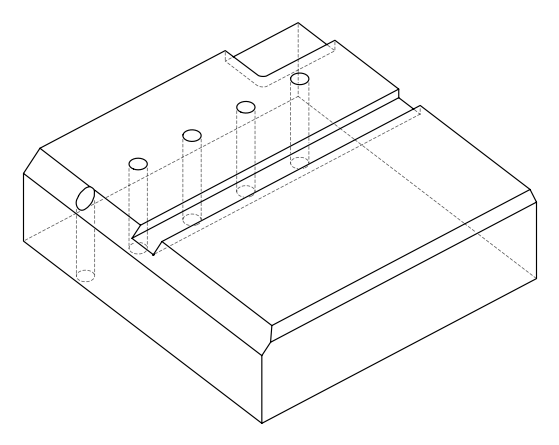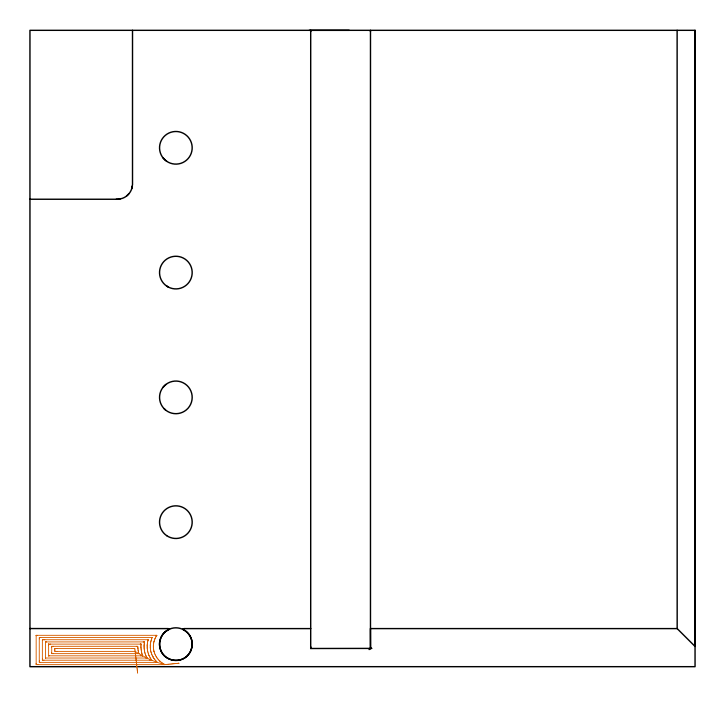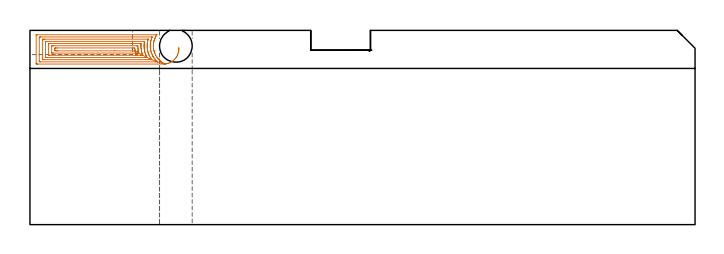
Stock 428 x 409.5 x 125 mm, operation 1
(PLAN: 29 operations, 23 tool changes, 63.3 min)
(1 AREA_MILL | FG_CHAMFER_SURFACE | UGT0205_001 | 29.6 min | 127827 mm3)
(2 AREA_MILL_1 | FG_CHAMFER_SURFACE_1 | UGT0205_001 | 15.8 min | 25704 mm3)
(3 MILL_CORNER_NOTCH_RECTANGULAR | CORNER_NOTCH_RECTANGULAR | UGT0201_100 | Follow Part, ap 4.5, ae 75% | 5.56 min | 111592 mm3)
(4 MILL_RECTANGULAR_SLOT | SLOT_RECTANGULAR | UGT0201_004 | Follow Part, ap 8, ae 75% | 3.71 min | 192700 mm3)
(5 SPOT_DRILL | STEP1HOLE | NXT0321_9005460120000 | 0.05 min | 1 mm3)
(6 SPOT_DRILL_1 | STEP1HOLE_1 | NXT0321_9005460120000 | 0.05 min | 185 mm3)
(7 SPOT_DRILL_2 | STEP1HOLE_2 | NXT0321_9005460120000 | 0.05 min | 169 mm3)
(8 SPOT_DRILL_3 | STEP1HOLE_3 | NXT0321_9005460120000 | 0.05 min | 202 mm3)
(9 SPOT_DRILL_4 | STEP1HOLE_4 | NXT0321_9005460120000 | 0.05 min | 209 mm3)
(10 DRILL_BLIND_HOLE_INTO_CENTER | STEP1HOLE | NXT0301_026 | 0.04 min | 35 mm3)
(11 GUN_DRILL_THROUGH_HOLE | STEP1HOLE | UGT0307_001 | 0.56 min | 2272 mm3)
(12 SPADE_DRILL_TO_ENLARGE_THROUGH_HOLE | STEP1HOLE | UGT0306_004 | 0.53 min | 14356 mm3)
(13 DRILL_TO_ENLARGE_THROUGH_HOLE | STEP1HOLE | UGT0301_051 | 0.54 min | 23412 mm3)
(14 DRILL_BLIND_HOLE_INTO_CENTER_1 | STEP1HOLE_1 | NXT0301_026 | 0.04 min | 138 mm3)
(15 GUN_DRILL_THROUGH_HOLE_1 | STEP1HOLE_1 | UGT0307_001 | 0.56 min | 2236 mm3)
(16 SPADE_DRILL_TO_ENLARGE_THROUGH_HOLE_1 | STEP1HOLE_1 | UGT0306_004 | 0.53 min | 15264 mm3)
(17 DRILL_TO_ENLARGE_THROUGH_HOLE_1 | STEP1HOLE_1 | UGT0301_051 | 0.54 min | 25459 mm3)
(18 DRILL_BLIND_HOLE_INTO_CENTER_2 | STEP1HOLE_2 | NXT0301_026 | 0.04 min | 68 mm3)
(19 GUN_DRILL_THROUGH_HOLE_2 | STEP1HOLE_2 | UGT0307_001 | 0.56 min | 2254 mm3)
(20 SPADE_DRILL_TO_ENLARGE_THROUGH_HOLE_2 | STEP1HOLE_2 | UGT0306_004 | 0.53 min | 15276 mm3)
(21 DRILL_TO_ENLARGE_THROUGH_HOLE_2 | STEP1HOLE_2 | UGT0301_051 | 0.54 min | 25411 mm3)
(22 DRILL_BLIND_HOLE_INTO_CENTER_3 | STEP1HOLE_3 | NXT0301_026 | 0.04 min | 116 mm3)
(23 GUN_DRILL_THROUGH_HOLE_3 | STEP1HOLE_3 | UGT0307_001 | 0.56 min | 2258 mm3)
(24 SPADE_DRILL_TO_ENLARGE_THROUGH_HOLE_3 | STEP1HOLE_3 | UGT0306_004 | 0.53 min | 15265 mm3)
(25 DRILL_TO_ENLARGE_THROUGH_HOLE_3 | STEP1HOLE_3 | UGT0301_051 | 0.54 min | 25409 mm3)
(26 DRILL_BLIND_HOLE_INTO_CENTER_4 | STEP1HOLE_4 | NXT0301_026 | 0.04 min | 111 mm3)
(27 GUN_DRILL_THROUGH_HOLE_4 | STEP1HOLE_4 | UGT0307_001 | 0.56 min | 2297 mm3)
(28 SPADE_DRILL_TO_ENLARGE_THROUGH_HOLE_4 | STEP1HOLE_4 | UGT0306_004 | 0.53 min | 15239 mm3)
(29 DRILL_TO_ENLARGE_THROUGH_HOLE_4 | STEP1HOLE_4 | UGT0301_051 | 0.54 min | 25404 mm3)
(TOOL UGT0205_001 | Chamfer Mill 20 x 3 x 45 deg. | D20 FL50 Z2)
(TOOL UGT0201_100 | End Mill 18 mm | D18 FL22 Z2)
(TOOL UGT0201_004 | End Mill 32 mm | D32 FL53 Z6)
(TOOL NXT0321_9005460120000 | NC Spot Drill, 142deg, 12mm, Carbide, Uncoated | D12 PA142 FL30 Z2)
(TOOL NXT0301_026 | Carbide Drill 5.5mm [860.1-0550-017A1-MM 2214] | D5.5 PA140 FL28 Z2)
(TOOL UGT0307_001 | Gun Drill 5 mm | D5 PA130 FL24 Z1)
(TOOL UGT0306_004 | Spade Drill 13.5mm | D13.5 PA132 FL10 Z2)
(TOOL UGT0301_051 | Twist Drill 21 mm | D21 PA118 FL145 Z2)
(OP 1 AREA_MILL, part 2 of 2)
G0 Z135.
X95.777 Y2.194
Z114.24
G1 X95.822 Y2.198 Z113.368
X95.791 Y2.195 Z112.497
X95.685 Y2.185 Z111.631
X95.503 Y2.168 Z110.778
X95.249 Y2.143 Z109.943
X94.923 Y2.112 Z109.135
X94.528 Y2.074 Z108.358
X94.067 Y2.03 Z107.618
X93.544 Y1.98 Z106.922
X92.963 Y1.924 Z106.274
X92.327 Y1.863 Z105.68
X91.642 Y1.797 Z105.143
X90.914 Y1.727 Z104.669
X90.147 Y1.654 Z104.26
X89.347 Y1.577 Z103.919
X88.521 Y1.498 Z103.65
X87.675 Y1.417 Z103.455
X86.815 Y1.334 Z103.334
X86.8 Y1.333 Z103.333
X86.551 Y1.33 Z103.33
X86.324 Y1.329 Z103.329
X5.075
X4.662 Y1.33 Z103.33
X4.182 Y1.333 Z103.333
X4.032 Y1.335 Z103.335
X4.01 Y1.627 Z103.627
X4.004 Y1.81 Z103.81
X4.001 Y1.991 Z103.991
Y19.872 Z121.872
X4.007 Y20.055 Z122.055
X4.012 Y20.165 Z122.165
X4.063 Y20.167 Z122.167
X4.182 Y20.169 Z122.169
X4.595 Y20.171 Z122.171
X80.967
X81.38
X81.528 Y20.168 Z122.168
X81.581 Y20.165 Z122.165
X81.636 Y20.159 Z122.159
X81.606 Y20.109 Z122.109
X81.544 Y20.007 Z122.007
X81.345 Y19.69 Z121.69
X81.201 Y19.456 Z121.456
X80.967 Y19.056 Z121.056
X80.878 Y18.885 Z120.885
X80.834 Y18.796 Z120.796
X80.589 Y18.281 Z120.281
X80.419 Y17.902 Z119.902
X80.318 Y17.657 Z119.657
X80.074 Y17.019 Z119.019
X80.071 Y17.011 Z119.011
X79.869 Y16.319 Z118.319
X79.818 Y16.114 Z118.114
X79.701 Y15.594 Z117.594
X79.629 Y15.22 Z117.22
X79.566 Y14.834 Z116.834
X79.5 Y14.326 Z116.326
X79.446 Y13.698 Z115.698
X79.434 Y13.432 Z115.432
X79.428 Y13.185 Z115.185
X79.44 Y12.538 Z114.538
X79.45 Y12.269 Z114.269
X79.506 Y11.644 Z113.644
X79.55 Y11.275 Z113.275
X79.634 Y10.75 Z112.75
X79.747 Y10.183 Z112.183
X79.823 Y9.856 Z111.856
X79.873 Y9.647 Z111.647
X80.074 Y8.975 Z110.975
X80.08 Y8.956 Z110.956
X80.434 Y8.068 Z110.068
X80.739 Y7.402 Z109.402
X80.852 Y7.174 Z109.174
X80.891 Y7.098 Z109.098
X80.967 Y6.956 Z108.956
X81.365 Y6.28 Z108.28
X81.859 Y5.535 Z107.535
X81.973 Y5.386 Z107.386
X82.318 Y4.951 Z106.951
X82.706 Y4.492 Z106.492
X82.752 Y4.439 Z106.439
X83.166 Y4.008 Z106.008
X83.583 Y3.598 Z105.598
X83.645 Y3.539 Z105.539
X84.138 Y3.104 Z105.104
X84.538 Y2.791 Z104.791
X84.655 Y2.704 Z104.704
X85.109 Y2.379 Z104.379
X85.431 Y2.162 Z104.162
X85.99 Y1.81 Z103.81
X86.324 Y1.619 Z103.619
X86.747 Y1.386 Z103.386
X86.782 Y1.364 Z103.364
X86.795 Y1.354 Z103.354
X86.815 Y1.334 Z103.334
X81.959 Y2.757 Z104.757
X81.859 Y2.747 Z104.747
X81.818 Y2.745 Z104.745
X80.967 Y2.743 Z104.743
X6.822
X6.016 Y2.75 Z104.75
X6. Y3.565 Z105.565
Y3.598 Z105.598
X6.001 Y17.902 Z119.902
X6.014 Y18.75 Z120.75
X6.861 Y18.757 Z120.757
X6.9
X78.328
X78.658 Y18.75 Z120.75
X78.648 Y18.678 Z120.678
X78.321 Y17.869 Z119.869
X78.288 Y17.78 Z119.78
X78.092 Y17.205 Z119.205
X78.031 Y17.008 Z119.008
X77.888 Y16.515 Z118.515
X77.792 Y16.114 Z118.114
X77.72 Y15.789 Z117.789
X77.613 Y15.22 Z117.22
X77.582 Y15.033 Z117.033
X77.492 Y14.326 Z116.326
X77.483 Y14.238 Z116.238
X77.429 Y13.432 Z115.432
X77.428 Y13.4 Z115.4
X77.431 Y12.538 Z114.538
X77.432 Y12.501 Z114.501
X77.495 Y11.644 Z113.644
X77.505 Y11.534 Z113.534
X77.62 Y10.75 Z112.75
X77.663 Y10.482 Z112.482
X77.8 Y9.856 Z111.856
X77.922 Y9.329 Z111.329
X78.039 Y8.962 Z110.962
X78.288 Y8.231 Z110.231
X78.355 Y8.068 Z110.068
X78.6 Y7.486 Z109.486
X78.748 Y7.174 Z109.174
X79.181 Y6.303 Z108.303
X79.189 Y6.288 Z108.288
X79.213 Y6.248 Z108.248
X79.581 Y5.64 Z107.64
X79.748 Y5.386 Z107.386
X80.074 Y4.905 Z106.905
X80.392 Y4.492 Z106.492
X80.967 Y3.797 Z105.797
X81.148 Y3.598 Z105.598
X81.475 Y3.252 Z105.252
X81.929 Y2.795 Z104.795
X81.938 Y2.784 Z104.784
X81.959 Y2.757 Z104.757
X78.343 Y4.164 Z106.164
X78.288 Y4.163 Z106.163
X77.728 Y4.158 Z106.158
X77.395 Y4.157 Z106.157
X76.837
X8.981
X8.646 Y4.158 Z106.158
X8.083 Y4.162 Z106.162
X8.028 Y4.164 Z106.164
X8.01 Y4.18 Z106.18
X8.004 Y4.241 Z106.241
X8.001 Y4.492 Z106.492
X8. Y5.139 Z107.139
X8.001 Y16.761 Z118.761
X8.004 Y17.008 Z119.008
X8.01 Y17.325 Z119.325
X8.319 Y17.336 Z119.336
X8.646 Y17.34 Z119.34
X9.205 Y17.343 Z119.343
X9.539
X75.61
X75.944 Y17.341 Z119.341
X76.039 Y17.338 Z119.338
X76.06 Y17.337 Z119.337
X76.065 Y17.326 Z119.326
X76.055 Y17.28 Z119.28
X76.02 Y17.146 Z119.146
X75.983 Y17.008 Z119.008
X75.906 Y16.712 Z118.712
X75.762 Y16.114 Z118.114
X75.735 Y15.989 Z117.989
X75.61 Y15.321 Z117.321
X75.596 Y15.234 Z117.234
X75.594 Y15.22 Z117.22
X75.498 Y14.438 Z116.438
X75.488 Y14.326 Z116.326
X75.44 Y13.601 Z115.601
X75.437 Y13.432 Z115.432
X75.433 Y12.715 Z114.715
X75.44 Y12.538 Z114.538
X75.483 Y11.771 Z113.771
X75.496 Y11.644 Z113.644
X75.601 Y10.759 Z112.759
X75.61 Y10.698 Z112.698
X75.775 Y9.856 Z111.856
X75.817 Y9.648 Z111.648
X75.991 Y8.962 Z110.962
X76.167 Y8.403 Z110.403
X76.286 Y8.068 Z110.068
X76.344 Y7.909 Z109.909
X76.502 Y7.499 Z109.499
X76.641 Y7.174 Z109.174
X76.746 Y6.93 Z108.93
X77.077 Y6.28 Z108.28
X77.395 Y5.663 Z107.663
X77.558 Y5.386 Z107.386
X77.799 Y4.981 Z106.981
X78.127 Y4.492 Z106.492
X78.288 Y4.252 Z106.252
X78.343 Y4.164 Z106.164
X75.279 Y5.577 Z107.577
X75.247 Y5.576 Z107.576
X75.071 Y5.573 Z107.573
X74.717 Y5.571 Z107.571
X74.532
X10.247
X10.068 Y5.573 Z107.573
X10.025 Y5.576 Z107.576
X10.011 Y5.578 Z107.578
X10.008 Y5.59 Z107.59
X10.004 Y5.63 Z107.63
X10. Y5.818 Z107.818
X10.001 Y15.652 Z117.652
X10.005 Y15.797 Z117.797
X10.01 Y15.911 Z117.911
X10.019 Y15.923 Z117.923
X10.035 Y15.925 Z117.925
X10.078 Y15.927 Z117.927
X10.432 Y15.929 Z117.929
X10.617
X72.931 Y15.928 Z117.928
X73.118 Y15.927 Z117.927
X73.627 Y15.922 Z117.922
X73.69 Y15.91 Z117.91
X73.679 Y15.827 Z117.827
X73.656 Y15.672 Z117.672
X73.617 Y15.427 Z117.427
X73.59 Y15.22 Z117.22
X73.518 Y14.633 Z116.633
X73.491 Y14.326 Z116.326
X73.453 Y13.803 Z115.803
X73.437 Y13.432 Z115.432
X73.433 Y12.929 Z114.929
X73.44 Y12.538 Z114.538
X73.468 Y12.001 Z114.001
X73.497 Y11.644 Z113.644
X73.566 Y11.009 Z113.009
X73.604 Y10.75 Z112.75
X73.736 Y9.944 Z111.944
X73.753 Y9.856 Z111.856
X73.824 Y9.498 Z111.498
X73.954 Y8.962 Z110.962
X73.998 Y8.788 Z110.788
X74.232 Y8.068 Z110.068
X74.45 Y7.441 Z109.441
X74.555 Y7.174 Z109.174
X74.601 Y7.058 Z109.058
X74.717 Y6.78 Z108.78
X74.955 Y6.28 Z108.28
X75.174 Y5.822 Z107.822
X75.25 Y5.657 Z107.657
X75.279 Y5.577 Z107.577
X72.529 Y6.992 Z108.992
X72.415 Y6.989 Z108.989
X72.225 Y6.986 Z108.986
X72.038
X71.334 Y6.985 Z108.985
X12.406 Y6.986 Z108.986
X12.218 Y6.987 Z108.987
X12.031 Y6.991 Z108.991
X12.013 Y6.992 Z108.992
X12.009 Y7.005 Z109.005
X12.004 Y7.043 Z109.043
X12.001 Y7.101 Z109.101
X12. Y7.174 Z109.174
Y13.65 Z115.65
X12.002 Y14.326 Z116.326
X12.004 Y14.435 Z116.435
X12.008 Y14.489 Z116.489
X12.012 Y14.508 Z116.508
X12.034 Y14.51 Z116.51
X12.218 Y14.512 Z116.512
X12.923 Y14.515 Z116.515
X13.111
X70.957 Y14.514 Z116.514
X71.145
X71.334 Y14.511 Z116.511
X71.458 Y14.508 Z116.508
X71.485 Y14.504 Z116.504
X71.486 Y14.484 Z116.484
Y14.441 Z116.441
X71.48 Y14.326 Z116.326
X71.462 Y14.009 Z116.009
X71.437 Y13.432 Z115.432
X71.432 Y13.145 Z115.145
X71.44 Y12.538 Z114.538
X71.452 Y12.232 Z114.232
X71.495 Y11.644 Z113.644
X71.53 Y11.259 Z113.259
X71.596 Y10.75 Z112.75
X71.675 Y10.22 Z112.22
X71.74 Y9.856 Z111.856
X71.788 Y9.606 Z111.606
X71.932 Y8.962 Z110.962
X72.038 Y8.497 Z110.497
X72.173 Y8.068 Z110.068
X72.237 Y7.869 Z109.869
X72.475 Y7.174 Z109.174
X72.515 Y7.051 Z109.051
X72.529 Y6.992 Z108.992
X70.016 Y8.406 Z110.406
X70. Y8.404 Z110.404
X69.919 Y8.402 Z110.402
X69.36 Y8.4 Z110.4
X69.028
X14.896
X14.563 Y8.402 Z110.402
X14.004 Y8.407 Z110.407
X14. Y8.962 Z110.962
Y12.538 Z114.538
X14.004 Y13.093 Z115.093
X14.338 Y13.097 Z115.097
X14.896 Y13.1 Z115.1
X15.228
X68.467
X68.8 Y13.098 Z115.098
X69.36 Y13.093 Z115.093
X69.424 Y12.538 Z114.538
X69.431 Y12.466 Z114.466
X69.486 Y11.644 Z113.644
X69.496 Y11.507 Z113.507
X69.586 Y10.75 Z112.75
X69.619 Y10.49 Z112.49
X69.726 Y9.856 Z111.856
X69.805 Y9.41 Z111.41
X70.008 Y8.47 Z110.47
X70.016 Y8.42 Z110.42
Y8.406 Z110.406
X67.701 Y9.827 Z111.827
X67.657 Y9.82 Z111.82
X67.614 Y9.816 Z111.816
X67.574 Y9.815 Z111.815
X54.447 Y9.814 Z111.814
X17.617
X16.723 Y9.815 Z111.815
X16.682 Y9.817 Z111.817
X16.01 Y9.856 Z111.856
X16.001 Y10.538 Z112.538
Y10.75 Z112.75
X16.004 Y11.429 Z113.429
X16.01 Y11.644 Z113.644
X16.643 Y11.683 Z113.683
X16.682 Y11.684 Z113.684
X17.533 Y11.686 Z113.686
X65.83
X66.681 Y11.679 Z113.679
X67.471 Y11.644 Z113.644
X67.574 Y10.738 Z112.738
X67.698 Y9.856 Z111.856
X67.701 Y9.827 Z111.827
X67.774 Y9.186 Z111.24
X67.852 Y8.497 Z110.711
X67.934 Y7.764 Z110.245
X68.021 Y6.994 Z109.844
X68.112 Y6.192 Z109.513
X68.206 Y5.364 Z109.253
X68.301 Y4.518 Z109.067
X68.399 Y3.658 Z108.956
X68.496 Y2.792 Z108.921
X68.594 Y1.926 Z108.961
X68.691 Y1.067 Z109.078
X68.787 Y0.221 Z109.27
X68.88 Y-0.605 Z109.535
X68.971 Y-1.405 Z109.871
X69.058 Y-2.173 Z110.276
X69.14 Y-2.902 Z110.747
X69.218 Y-3.588 Z111.281
X69.29 Y-4.225 Z111.872
G0 Z135.
M5
M2
